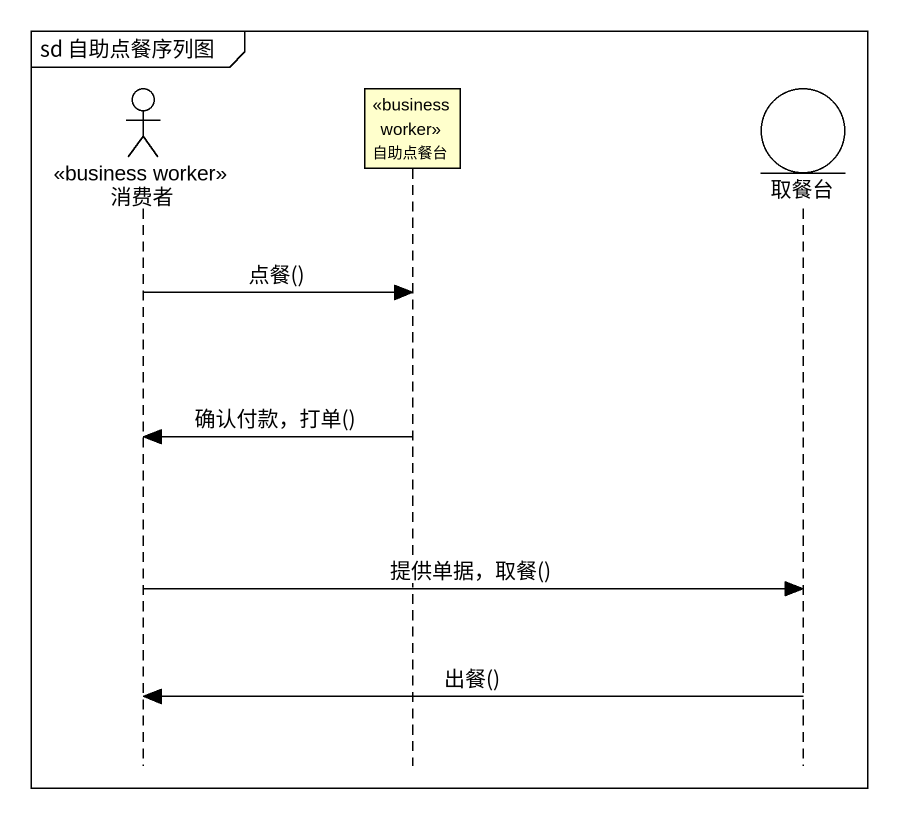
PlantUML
@startuml
mainframe sd 自助点餐序列图
hide footbox
actor 消费者 <<business worker>>
participant 自助点餐台 <<business worker>>
entity 取餐台

消费者 -> 自助点餐台 : 点餐()
自助点餐台 -> 消费者 : 确认付款，打单()
消费者 -> 取餐台 : 提供单据，取餐()
取餐台 -> 消费者 : 出餐()
@enduml
